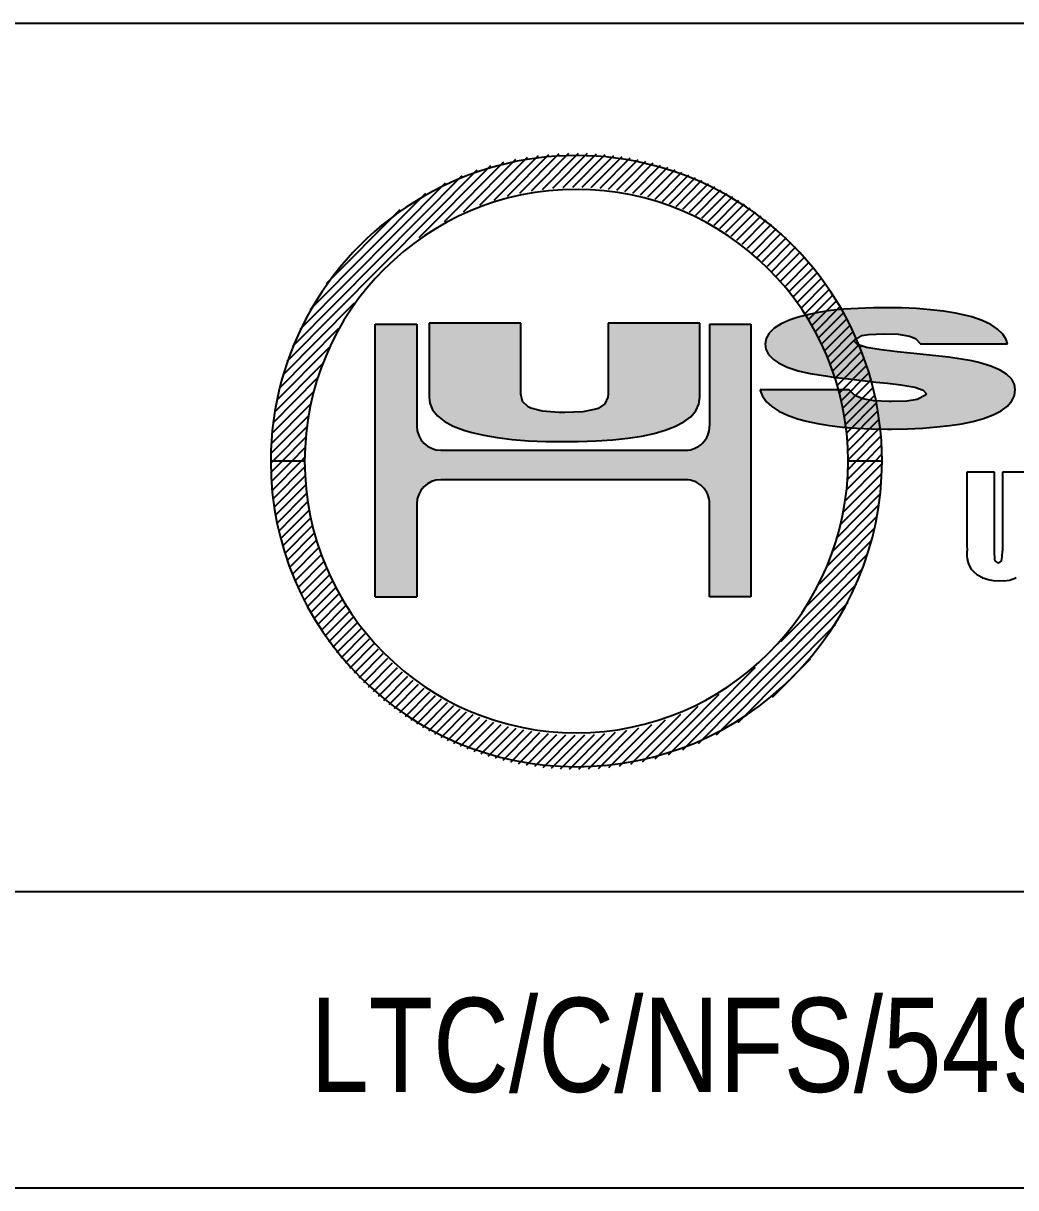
# Model space of a CAD drawing. Header units: millimetres. Extents: x -170 to 250, y -82 to 215.
# Drawn here: x 185.74 to 197.82, y -10.02 to 4.16 of the extents above; entities that cross this region are included whole.
import ezdxf

# ---------------------------------------------------------------- set-up
doc = ezdxf.new("R2010")
doc.units = ezdxf.units.MM
doc.styles.add('Arial', font='ARIAL.TTF', dxfattribs={"height": 0.2})

# ---------------------------------------------------------------- blocks, each defined once
blk = doc.blocks.new('Unknown-234524981-42925')
at = {"linetype": 'Continuous'}
for points in [[(196.426, 0.692), (196.229, 0.695), (194.816, 0.384)], [(196.229, 0.695), (196.087, 0.694), (194.816, 0.384)], [(196.087, 0.694), (195.899, 0.687), (194.816, 0.384)], [(196.61, 0.685), (196.426, 0.692), (194.816, 0.384)], [(195.899, 0.687), (195.725, 0.676), (194.816, 0.384)], [(196.781, 0.671), (196.61, 0.685), (194.816, 0.384)], [(195.725, 0.676), (195.563, 0.659), (194.816, 0.384)], [(196.938, 0.653), (196.781, 0.671), (194.816, 0.384)], [(195.563, 0.659), (195.415, 0.636), (194.816, 0.384)], [(197.083, 0.63), (196.938, 0.653), (194.816, 0.384)], [(195.415, 0.636), (195.28, 0.609), (194.816, 0.384)], [(197.213, 0.601), (197.083, 0.63), (194.816, 0.384)], [(195.28, 0.609), (195.158, 0.576), (194.816, 0.384)], [(197.285, 0.582), (197.213, 0.601), (194.816, 0.384)], [(197.409, 0.539), (197.285, 0.582), (194.816, 0.384)], [(195.158, 0.576), (195.071, 0.547), (194.816, 0.384)], [(190.527, 0.495), (190.019, 0.495), (190.527, -0.746)], [(190.527, -0.746), (190.019, 0.495), (190.527, -0.76)], [(190.527, -0.76), (190.019, 0.495), (190.528, -0.775)], [(190.528, -0.775), (190.019, 0.495), (190.53, -0.789)], [(190.53, -0.789), (190.019, 0.495), (190.532, -0.803)], [(190.532, -0.803), (190.019, 0.495), (190.535, -0.818)], [(190.535, -0.818), (190.019, 0.495), (190.539, -0.831)], [(190.539, -0.831), (190.019, 0.495), (190.544, -0.845)], [(190.544, -0.845), (190.019, 0.495), (190.549, -0.859)], [(190.019, 0.495), (190.019, -2.827), (190.549, -0.859)], [(191.791, 0.506), (190.675, 0.506), (190.684, -0.469)], [(190.675, 0.506), (190.675, -0.394), (190.684, -0.469)], [(191.791, -0.359), (191.791, 0.506), (190.684, -0.469)], [(193.973, 0.506), (192.856, 0.506), (193.778, -0.696)], [(192.856, 0.506), (192.856, -0.359), (193.778, -0.696)], [(193.973, -0.394), (193.973, 0.506), (193.778, -0.696)], [(193.883, -1.412), (194.591, 0.495), (193.87, -1.408)], [(194.591, 0.495), (194.073, -0.845), (193.87, -1.408)], [(193.897, -1.416), (194.591, 0.495), (193.883, -1.412)], [(193.91, -1.421), (194.591, 0.495), (193.897, -1.416)], [(193.923, -1.427), (194.591, 0.495), (193.91, -1.421)], [(193.936, -1.434), (194.591, 0.495), (193.923, -1.427)], [(193.949, -1.441), (194.591, 0.495), (193.936, -1.434)], [(193.961, -1.449), (194.591, 0.495), (193.949, -1.441)], [(193.972, -1.457), (194.591, 0.495), (193.961, -1.449)], [(193.984, -1.466), (194.591, 0.495), (193.972, -1.457)], [(193.995, -1.475), (194.591, 0.495), (193.984, -1.466)], [(194.005, -1.485), (194.591, 0.495), (193.995, -1.475)], [(194.015, -1.496), (194.591, 0.495), (194.005, -1.485)], [(194.024, -1.507), (194.591, 0.495), (194.015, -1.496)], [(194.033, -1.518), (194.591, 0.495), (194.024, -1.507)], [(194.041, -1.53), (194.591, 0.495), (194.033, -1.518)], [(194.049, -1.542), (194.591, 0.495), (194.041, -1.53)], [(194.056, -1.555), (194.591, 0.495), (194.049, -1.542)], [(194.062, -1.567), (194.591, 0.495), (194.056, -1.555)], [(194.068, -1.581), (194.591, 0.495), (194.062, -1.567)], [(194.591, -2.827), (194.591, 0.495), (194.068, -1.581)], [(194.078, -0.831), (194.073, -0.845), (194.591, 0.495)], [(194.082, -0.818), (194.078, -0.831), (194.591, 0.495)], [(194.085, -0.803), (194.082, -0.818), (194.591, 0.495)], [(194.087, -0.789), (194.085, -0.803), (194.591, 0.495)], [(194.089, -0.775), (194.087, -0.789), (194.591, 0.495)], [(194.09, -0.76), (194.089, -0.775), (194.591, 0.495)], [(194.09, 0.495), (194.09, -0.746), (194.591, 0.495)], [(194.09, -0.746), (194.09, -0.76), (194.591, 0.495)], [(195.071, 0.547), (194.962, 0.498), (194.816, 0.384)], [(197.513, 0.49), (197.409, 0.539), (194.816, 0.384)], [(194.962, 0.498), (194.877, 0.444), (194.816, 0.384)], [(197.596, 0.435), (197.513, 0.49), (194.816, 0.384)], [(197.659, 0.373), (197.596, 0.435), (194.816, 0.384)], [(194.78, 0.319), (194.768, 0.249), (194.816, 0.384)], [(194.768, 0.249), (194.776, 0.192), (194.816, 0.384)], [(194.776, 0.192), (194.81, 0.125), (194.816, 0.384)], [(194.81, 0.125), (194.869, 0.064), (194.816, 0.384)], [(194.869, 0.064), (194.929, 0.023), (194.816, 0.384)], [(194.929, 0.023), (195.036, -0.029), (194.816, 0.384)], [(195.036, -0.029), (195.169, -0.075), (194.816, 0.384)], [(195.169, -0.075), (195.184, -0.079), (194.816, 0.384)], [(195.184, -0.079), (195.316, -0.106), (194.816, 0.384)], [(195.316, -0.106), (195.502, -0.136), (194.816, 0.384)], [(195.502, -0.136), (195.597, -0.149), (194.816, 0.384)], [(195.597, -0.149), (195.746, -0.168), (194.816, 0.384)], [(195.746, -0.168), (195.919, -0.189), (194.816, 0.384)], [(195.919, -0.189), (196.113, -0.21), (194.816, 0.384)], [(196.113, -0.21), (196.258, -0.224), (194.816, 0.384)], [(196.258, -0.224), (196.42, -0.243), (194.816, 0.384)], [(196.42, -0.243), (196.591, -0.273), (194.816, 0.384)], [(196.591, -0.273), (196.693, -0.309), (194.816, 0.384)], [(196.693, -0.309), (197.544, -0.609), (194.816, 0.384)], [(197.544, -0.609), (197.641, -0.559), (194.816, 0.384)], [(197.641, -0.559), (197.717, -0.503), (194.816, 0.384)], [(197.717, -0.503), (197.77, -0.441), (194.816, 0.384)], [(197.77, -0.441), (197.803, -0.374), (194.816, 0.384)], [(197.803, -0.374), (197.813, -0.301), (194.816, 0.384)], [(197.813, -0.301), (197.804, -0.24), (194.816, 0.384)], [(197.804, -0.24), (197.769, -0.174), (194.816, 0.384)], [(197.769, -0.174), (197.707, -0.114), (194.816, 0.384)], [(197.707, -0.114), (197.63, -0.067), (194.816, 0.384)], [(197.63, -0.067), (197.514, -0.018), (194.816, 0.384)], [(197.514, -0.018), (196.181, 0.181), (194.816, 0.384)], [(196.181, 0.181), (196, 0.211), (194.816, 0.384)], [(196, 0.211), (195.893, 0.245), (194.816, 0.384)], [(195.893, 0.245), (195.856, 0.282), (194.816, 0.384)], [(195.856, 0.282), (195.86, 0.301), (194.816, 0.384)], [(195.86, 0.301), (195.944, 0.355), (194.816, 0.384)], [(195.944, 0.355), (196.026, 0.37), (194.816, 0.384)], [(196.026, 0.37), (196.211, 0.378), (194.816, 0.384)], [(196.211, 0.378), (197.659, 0.373), (194.816, 0.384)], [(196.385, 0.371), (197.659, 0.373), (196.211, 0.378)], [(197.702, 0.307), (197.659, 0.373), (196.385, 0.371)], [(196.524, 0.348), (197.719, 0.256), (196.385, 0.371)], [(197.719, 0.256), (197.702, 0.307), (196.385, 0.371)], [(196.597, 0.319), (197.719, 0.256), (196.524, 0.348)], [(196.659, 0.256), (197.719, 0.256), (196.597, 0.319)], [(196.314, 0.166), (196.181, 0.181), (197.514, -0.018)], [(196.376, 0.159), (196.314, 0.166), (197.514, -0.018)], [(196.533, 0.143), (196.376, 0.159), (197.514, -0.018)], [(196.576, 0.139), (196.533, 0.143), (197.514, -0.018)], [(196.805, 0.115), (196.576, 0.139), (197.514, -0.018)], [(196.999, 0.091), (196.805, 0.115), (197.514, -0.018)], [(197.158, 0.068), (196.999, 0.091), (197.514, -0.018)], [(197.283, 0.047), (197.158, 0.068), (197.514, -0.018)], [(197.37, 0.027), (197.283, 0.047), (197.514, -0.018)], [(191.815, -0.449), (191.791, -0.359), (190.684, -0.469)], [(192.853, -0.393), (192.817, -0.475), (193.778, -0.696)], [(192.856, -0.359), (192.853, -0.393), (193.778, -0.696)], [(193.961, -0.481), (193.973, -0.394), (193.778, -0.696)], [(195.792, -0.306), (194.706, -0.306), (195.858, -0.374)], [(195.858, -0.374), (194.706, -0.306), (195.955, -0.416)], [(195.955, -0.416), (194.706, -0.306), (196.089, -0.44)], [(194.706, -0.306), (194.708, -0.313), (196.089, -0.44)], [(194.708, -0.313), (194.736, -0.384), (196.089, -0.44)], [(196.089, -0.44), (194.736, -0.384), (196.271, -0.449)], [(194.736, -0.384), (194.783, -0.45), (196.271, -0.449)], [(196.491, -0.442), (195.162, -0.658), (196.617, -0.422)], [(195.162, -0.658), (195.271, -0.688), (196.617, -0.422)], [(195.271, -0.688), (195.405, -0.717), (196.617, -0.422)], [(195.405, -0.717), (195.552, -0.74), (196.617, -0.422)], [(195.552, -0.74), (195.71, -0.759), (196.617, -0.422)], [(195.71, -0.759), (195.88, -0.772), (196.617, -0.422)], [(195.88, -0.772), (196.063, -0.78), (196.617, -0.422)], [(196.617, -0.422), (196.063, -0.78), (196.719, -0.372)], [(196.063, -0.78), (196.258, -0.783), (196.719, -0.372)], [(196.258, -0.783), (196.304, -0.783), (196.719, -0.372)], [(196.304, -0.783), (196.502, -0.779), (196.719, -0.372)], [(196.502, -0.779), (196.687, -0.771), (196.719, -0.372)], [(196.719, -0.372), (196.687, -0.771), (196.727, -0.348)], [(196.687, -0.771), (196.859, -0.757), (196.727, -0.348)], [(196.727, -0.348), (197.162, -0.718), (196.693, -0.309)], [(197.162, -0.718), (197.294, -0.69), (196.693, -0.309)], [(197.294, -0.69), (197.412, -0.658), (196.693, -0.309)], [(197.412, -0.658), (197.425, -0.653), (196.693, -0.309)], [(197.425, -0.653), (197.544, -0.609), (196.693, -0.309)], [(196.859, -0.757), (197.017, -0.74), (196.727, -0.348)], [(197.017, -0.74), (197.162, -0.718), (196.727, -0.348)], [(191.883, -0.513), (191.815, -0.449), (190.684, -0.469)], [(190.718, -0.55), (190.777, -0.622), (190.684, -0.469)], [(190.777, -0.622), (190.86, -0.687), (190.684, -0.469)], [(190.86, -0.687), (190.968, -0.746), (190.684, -0.469)], [(190.968, -0.746), (191.099, -0.796), (190.684, -0.469)], [(191.099, -0.796), (191.196, -0.825), (190.684, -0.469)], [(191.196, -0.825), (191.342, -0.859), (190.684, -0.469)], [(191.342, -0.859), (191.506, -0.887), (190.684, -0.469)], [(191.506, -0.887), (191.687, -0.909), (190.684, -0.469)], [(191.687, -0.909), (191.885, -0.924), (190.684, -0.469)], [(191.885, -0.924), (192.099, -0.933), (190.684, -0.469)], [(192.099, -0.933), (192.33, -0.936), (190.684, -0.469)], [(192.33, -0.936), (192.489, -0.935), (190.684, -0.469)], [(192.489, -0.935), (192.709, -0.927), (190.684, -0.469)], [(192.709, -0.927), (192.911, -0.913), (190.684, -0.469)], [(192.911, -0.913), (193.097, -0.894), (190.684, -0.469)], [(193.097, -0.894), (193.265, -0.868), (190.684, -0.469)], [(193.265, -0.868), (193.418, -0.835), (190.684, -0.469)], [(193.418, -0.835), (193.552, -0.797), (190.684, -0.469)], [(193.552, -0.797), (193.667, -0.753), (190.684, -0.469)], [(193.667, -0.753), (193.778, -0.696), (190.684, -0.469)], [(193.778, -0.696), (192.256, -0.58), (190.684, -0.469)], [(192.256, -0.58), (192.055, -0.565), (190.684, -0.469)], [(192.055, -0.565), (191.916, -0.53), (190.684, -0.469)], [(191.916, -0.53), (191.883, -0.513), (190.684, -0.469)], [(192.705, -0.541), (192.548, -0.571), (193.778, -0.696)], [(192.735, -0.531), (192.705, -0.541), (193.778, -0.696)], [(192.817, -0.475), (192.735, -0.531), (193.778, -0.696)], [(193.924, -0.56), (193.961, -0.481), (193.778, -0.696)], [(193.863, -0.632), (193.924, -0.56), (193.778, -0.696)], [(196.271, -0.449), (194.783, -0.45), (196.307, -0.449)], [(194.783, -0.45), (194.849, -0.51), (196.307, -0.449)], [(196.307, -0.449), (194.849, -0.51), (196.491, -0.442)], [(194.849, -0.51), (194.934, -0.565), (196.491, -0.442)], [(194.934, -0.565), (195.039, -0.614), (196.491, -0.442)], [(195.039, -0.614), (195.162, -0.658), (196.491, -0.442)], [(192.33, -0.581), (192.256, -0.58), (193.778, -0.696)], [(192.548, -0.571), (192.33, -0.581), (193.778, -0.696)], [(194.073, -0.845), (194.068, -0.859), (193.87, -1.408)], [(190.549, -0.859), (190.019, -2.827), (190.555, -0.872)], [(190.555, -0.872), (190.019, -2.827), (190.561, -0.885)], [(190.561, -0.885), (190.019, -2.827), (190.568, -0.897)], [(190.568, -0.897), (190.019, -2.827), (190.576, -0.909)], [(190.576, -0.909), (190.019, -2.827), (190.584, -0.921)], [(190.584, -0.921), (190.019, -2.827), (190.593, -0.933)], [(190.593, -0.933), (190.019, -2.827), (190.602, -0.944)], [(190.602, -0.944), (190.019, -2.827), (190.612, -0.954)], [(190.612, -0.954), (190.019, -2.827), (190.623, -0.964)], [(190.623, -0.964), (190.019, -2.827), (190.633, -0.973)], [(190.633, -0.973), (190.019, -2.827), (190.645, -0.982)], [(190.645, -0.982), (190.019, -2.827), (190.656, -0.991)], [(190.656, -0.991), (190.019, -2.827), (190.668, -0.998)], [(193.842, -1.402), (194.062, -0.872), (193.827, -1.401)], [(194.062, -0.872), (194.056, -0.885), (193.827, -1.401)], [(194.056, -0.885), (194.049, -0.897), (193.827, -1.401)], [(194.049, -0.897), (194.041, -0.909), (193.827, -1.401)], [(194.041, -0.909), (194.033, -0.921), (193.827, -1.401)], [(194.033, -0.921), (194.024, -0.933), (193.827, -1.401)], [(194.024, -0.933), (194.015, -0.944), (193.827, -1.401)], [(194.015, -0.944), (194.005, -0.954), (193.827, -1.401)], [(194.005, -0.954), (193.995, -0.964), (193.827, -1.401)], [(193.995, -0.964), (193.984, -0.973), (193.827, -1.401)], [(193.984, -0.973), (193.972, -0.982), (193.827, -1.401)], [(193.972, -0.982), (193.961, -0.991), (193.827, -1.401)], [(193.961, -0.991), (193.949, -0.998), (193.827, -1.401)], [(193.856, -1.405), (194.068, -0.859), (193.842, -1.402)], [(194.068, -0.859), (194.062, -0.872), (193.842, -1.402)], [(193.87, -1.408), (194.068, -0.859), (193.856, -1.405)], [(190.668, -0.998), (190.019, -2.827), (190.681, -1.005)], [(190.681, -1.005), (190.019, -2.827), (190.694, -1.012)], [(190.694, -1.012), (190.019, -2.827), (190.707, -1.018)], [(190.707, -1.018), (190.019, -2.827), (190.72, -1.023)], [(190.72, -1.023), (190.019, -2.827), (190.734, -1.027)], [(190.734, -1.027), (190.019, -2.827), (190.748, -1.031)], [(190.748, -1.031), (190.019, -2.827), (190.761, -1.034)], [(190.761, -1.034), (190.019, -2.827), (190.776, -1.037)], [(190.019, -2.827), (190.549, -1.581), (190.776, -1.037)], [(190.549, -1.581), (190.555, -1.567), (190.776, -1.037)], [(190.776, -1.037), (190.555, -1.567), (190.79, -1.039)], [(190.79, -1.039), (190.555, -1.567), (190.804, -1.04)], [(190.555, -1.567), (190.561, -1.555), (190.804, -1.04)], [(190.804, -1.04), (190.561, -1.555), (190.818, -1.04)], [(190.561, -1.555), (190.568, -1.542), (190.818, -1.04)], [(190.568, -1.542), (190.576, -1.53), (190.818, -1.04)], [(190.576, -1.53), (190.584, -1.518), (190.818, -1.04)], [(190.584, -1.518), (190.593, -1.507), (190.818, -1.04)], [(190.593, -1.507), (190.602, -1.496), (190.818, -1.04)], [(190.602, -1.496), (190.612, -1.485), (190.818, -1.04)], [(190.612, -1.485), (190.623, -1.475), (190.818, -1.04)], [(190.623, -1.475), (190.633, -1.466), (190.818, -1.04)], [(190.633, -1.466), (190.645, -1.457), (190.818, -1.04)], [(190.645, -1.457), (190.656, -1.449), (190.818, -1.04)], [(190.656, -1.449), (190.668, -1.441), (190.818, -1.04)], [(190.668, -1.441), (190.681, -1.434), (190.818, -1.04)], [(190.681, -1.434), (190.694, -1.427), (190.818, -1.04)], [(190.694, -1.427), (190.707, -1.421), (190.818, -1.04)], [(190.707, -1.421), (190.72, -1.416), (190.818, -1.04)], [(190.72, -1.416), (190.734, -1.412), (190.818, -1.04)], [(190.734, -1.412), (190.748, -1.408), (190.818, -1.04)], [(190.748, -1.408), (190.761, -1.405), (190.818, -1.04)], [(190.761, -1.405), (190.776, -1.402), (190.818, -1.04)], [(190.776, -1.402), (190.79, -1.401), (190.818, -1.04)], [(190.79, -1.401), (190.804, -1.399), (190.818, -1.04)], [(190.804, -1.399), (190.818, -1.399), (190.818, -1.04)], [(190.818, -1.399), (193.799, -1.399), (190.818, -1.04)], [(193.799, -1.399), (193.813, -1.399), (190.818, -1.04)], [(193.813, -1.399), (193.827, -1.401), (190.818, -1.04)], [(193.827, -1.401), (193.799, -1.04), (190.818, -1.04)], [(193.813, -1.04), (193.799, -1.04), (193.827, -1.401)], [(193.827, -1.039), (193.813, -1.04), (193.827, -1.401)], [(193.949, -0.998), (193.936, -1.005), (193.827, -1.401)], [(193.936, -1.005), (193.923, -1.012), (193.827, -1.401)], [(193.923, -1.012), (193.91, -1.018), (193.827, -1.401)], [(193.91, -1.018), (193.897, -1.023), (193.827, -1.401)], [(193.897, -1.023), (193.883, -1.027), (193.827, -1.401)], [(193.883, -1.027), (193.87, -1.031), (193.827, -1.401)], [(193.87, -1.031), (193.856, -1.034), (193.827, -1.401)], [(193.856, -1.034), (193.842, -1.037), (193.827, -1.401)], [(193.842, -1.037), (193.827, -1.039), (193.827, -1.401)], [(190.544, -1.594), (190.549, -1.581), (190.019, -2.827)], [(190.539, -1.608), (190.544, -1.594), (190.019, -2.827)], [(190.535, -1.622), (190.539, -1.608), (190.019, -2.827)], [(190.532, -1.636), (190.535, -1.622), (190.019, -2.827)], [(190.53, -1.65), (190.532, -1.636), (190.019, -2.827)], [(190.528, -1.664), (190.53, -1.65), (190.019, -2.827)], [(190.527, -1.679), (190.528, -1.664), (190.019, -2.827)], [(190.527, -1.693), (190.527, -1.679), (190.019, -2.827)], [(190.527, -2.827), (190.527, -1.693), (190.019, -2.827)], [(194.073, -1.594), (194.591, -2.827), (194.068, -1.581)], [(194.078, -1.608), (194.591, -2.827), (194.073, -1.594)], [(194.082, -1.622), (194.591, -2.827), (194.078, -1.608)], [(194.085, -1.636), (194.591, -2.827), (194.082, -1.622)], [(194.087, -1.65), (194.591, -2.827), (194.085, -1.636)], [(194.089, -1.664), (194.591, -2.827), (194.087, -1.65)], [(194.09, -1.679), (194.591, -2.827), (194.089, -1.664)], [(194.09, -1.693), (194.591, -2.827), (194.09, -1.679)], [(194.09, -2.827), (194.591, -2.827), (194.09, -1.693)]]:
    blk.add_hatch(color=3, dxfattribs=at).paths.add_polyline_path(points)
at = {"color": 7, "linetype": 'Continuous'}
for p, q in [((167.074, 4.158), (234.946, 4.158)), ((167.076, 4.158), (234.946, 4.158)), ((167.054, -6.415), (234.946, -6.415)), ((167.054, -10.02), (234.946, -10.02))]:
    blk.add_line(p, q, dxfattribs=at)
at = {"color": 3, "linetype": 'Continuous'}
for p, q in [((191.63, 2.053), (192.135, 2.562)), ((191.78, 2.089), (192.259, 2.571)), ((191.922, 2.116), (192.378, 2.576)), ((192.056, 2.136), (192.494, 2.577)), ((192.184, 2.149), (192.606, 2.575)), ((192.307, 2.158), (192.715, 2.569)), ((192.425, 2.161), (192.821, 2.561)), ((190.556, 1.548), (191.429, 2.428)), ((190.865, 1.744), (191.586, 2.47)), ((191.096, 1.861), (191.733, 2.503)), ((191.293, 1.944), (191.873, 2.529)), ((191.469, 2.006), (192.007, 2.548)), ((192.539, 2.161), (192.924, 2.549)), ((192.65, 2.157), (193.025, 2.535)), ((192.757, 2.149), (193.123, 2.519)), ((192.861, 2.138), (193.22, 2.5)), ((192.961, 2.125), (193.314, 2.479)), ((193.06, 2.108), (193.405, 2.457)), ((193.155, 2.089), (193.495, 2.432)), ((188.949, 0.044), (191.262, 2.374)), ((189.017, 0.228), (191.079, 2.306)), ((193.249, 2.068), (193.583, 2.405)), ((193.34, 2.044), (193.67, 2.377)), ((193.429, 2.018), (193.754, 2.346)), ((193.516, 1.99), (193.837, 2.314)), ((193.601, 1.96), (193.919, 2.281)), ((189.107, 0.433), (190.875, 2.216)), ((193.684, 1.929), (193.998, 2.246)), ((193.765, 1.895), (194.077, 2.209)), ((193.845, 1.86), (194.153, 2.171)), ((193.922, 1.823), (194.229, 2.131)), ((189.23, 0.673), (190.637, 2.091)), ((193.998, 1.784), (194.302, 2.09)), ((194.073, 1.743), (194.375, 2.048)), ((194.146, 1.701), (194.446, 2.004)), ((189.428, 0.988), (190.325, 1.892)), ((194.217, 1.658), (194.516, 1.959)), ((194.287, 1.613), (194.584, 1.912)), ((194.355, 1.566), (194.651, 1.864)), ((194.422, 1.518), (194.717, 1.815)), ((194.488, 1.469), (194.781, 1.765)), ((194.552, 1.418), (194.845, 1.713)), ((194.614, 1.365), (194.907, 1.66)), ((194.676, 1.311), (194.967, 1.606)), ((194.735, 1.256), (195.027, 1.55)), ((194.794, 1.199), (195.085, 1.493)), ((194.851, 1.141), (195.142, 1.435)), ((194.906, 1.082), (195.198, 1.376)), ((194.96, 1.021), (195.252, 1.315)), ((195.013, 0.959), (195.306, 1.254)), ((195.064, 0.895), (195.358, 1.19)), ((195.114, 0.83), (195.408, 1.126)), ((195.163, 0.763), (195.458, 1.06)), ((195.209, 0.695), (195.506, 0.993)), ((195.255, 0.625), (195.553, 0.925)), ((195.299, 0.554), (195.598, 0.856)), ((188.896, -0.126), (189.769, 0.754)), ((195.341, 0.481), (195.642, 0.785)), ((195.382, 0.407), (195.685, 0.712)), ((195.158, 0.576), (195.071, 0.547)), ((195.28, 0.609), (195.158, 0.576)), ((195.274, 0.594), (195.292, 0.612)), ((195.415, 0.636), (195.28, 0.609)), ((195.563, 0.659), (195.415, 0.636)), ((195.421, 0.331), (195.727, 0.638)), ((195.725, 0.676), (195.563, 0.659)), ((195.899, 0.687), (195.725, 0.676)), ((196.087, 0.694), (195.899, 0.687)), ((196.229, 0.695), (196.087, 0.694)), ((196.426, 0.692), (196.229, 0.695)), ((196.61, 0.685), (196.426, 0.692)), ((196.781, 0.671), (196.61, 0.685)), ((196.938, 0.653), (196.781, 0.671)), ((197.083, 0.63), (196.938, 0.653)), ((197.213, 0.601), (197.083, 0.63)), ((197.285, 0.582), (197.213, 0.601)), ((197.409, 0.539), (197.285, 0.582)), ((188.854, -0.283), (189.575, 0.443)), ((190.019, -2.827), (190.019, 0.495)), ((190.019, 0.495), (190.527, 0.495)), ((190.019, 0.493), (190.021, 0.495)), ((190.527, 0.495), (190.527, -0.746)), ((190.675, 0.506), (190.675, -0.394)), ((191.791, 0.506), (190.675, 0.506)), ((191.791, -0.359), (191.791, 0.506)), ((192.856, 0.506), (192.856, -0.359)), ((193.973, 0.506), (192.856, 0.506)), ((192.856, 0.495), (192.867, 0.506)), ((193.973, -0.394), (193.973, 0.506)), ((194.09, 0.495), (194.09, -0.746)), ((194.09, 0.495), (194.591, 0.495)), ((194.591, 0.495), (194.591, -2.827)), ((194.877, 0.444), (194.816, 0.384)), ((194.962, 0.498), (194.877, 0.444)), ((195.071, 0.547), (194.962, 0.498)), ((195.459, 0.253), (195.767, 0.563)), ((195.495, 0.174), (195.805, 0.487)), ((197.513, 0.49), (197.409, 0.539)), ((197.596, 0.435), (197.513, 0.49)), ((197.659, 0.373), (197.596, 0.435)), ((194.78, 0.319), (194.768, 0.249)), ((194.816, 0.384), (194.78, 0.319)), ((195.529, 0.093), (195.842, 0.409)), ((195.562, 0.01), (195.878, 0.329)), ((195.856, 0.282), (195.86, 0.301)), ((195.86, 0.301), (195.944, 0.355)), ((195.944, 0.355), (196.026, 0.37)), ((196.026, 0.37), (196.211, 0.378)), ((196.211, 0.378), (196.385, 0.371)), ((196.385, 0.371), (196.524, 0.348)), ((196.524, 0.348), (196.597, 0.319)), ((196.597, 0.319), (196.659, 0.256)), ((197.702, 0.307), (197.659, 0.373)), ((197.719, 0.256), (197.702, 0.307)), ((188.822, -0.432), (189.459, 0.21)), ((194.768, 0.249), (194.776, 0.192)), ((194.776, 0.192), (194.81, 0.125)), ((195.592, -0.074), (195.912, 0.248)), ((195.621, -0.161), (195.944, 0.165)), ((195.893, 0.245), (195.856, 0.282)), ((196, 0.211), (195.893, 0.245)), ((195.926, 0.212), (195.944, 0.229)), ((196.181, 0.181), (196, 0.211)), ((196.314, 0.166), (196.181, 0.181)), ((196.376, 0.159), (196.314, 0.166)), ((196.533, 0.143), (196.376, 0.159)), ((196.576, 0.139), (196.533, 0.143)), ((196.659, 0.256), (197.719, 0.256)), ((188.796, -0.573), (189.377, 0.012)), ((194.81, 0.125), (194.869, 0.064)), ((194.869, 0.064), (194.929, 0.023)), ((194.929, 0.023), (195.036, -0.029)), ((195.648, -0.25), (195.975, 0.081)), ((196.805, 0.115), (196.576, 0.139)), ((196.999, 0.091), (196.805, 0.115)), ((197.158, 0.068), (196.999, 0.091)), ((197.283, 0.047), (197.158, 0.068)), ((197.37, 0.027), (197.283, 0.047)), ((197.514, -0.018), (197.37, 0.027)), ((195.036, -0.029), (195.169, -0.075)), ((195.169, -0.075), (195.184, -0.079)), ((195.184, -0.079), (195.316, -0.106)), ((195.316, -0.106), (195.502, -0.136)), ((195.502, -0.136), (195.597, -0.149)), ((195.672, -0.34), (196.004, -0.005)), ((195.695, -0.433), (196.032, -0.093)), ((197.63, -0.067), (197.514, -0.018)), ((197.707, -0.114), (197.63, -0.067)), ((197.769, -0.174), (197.707, -0.114)), ((188.777, -0.708), (189.315, -0.165)), ((195.597, -0.149), (195.746, -0.168)), ((195.715, -0.529), (196.057, -0.183)), ((195.732, -0.626), (196.081, -0.275)), ((195.746, -0.168), (195.919, -0.189)), ((195.919, -0.189), (196.113, -0.21)), ((196.032, -0.201), (196.056, -0.177)), ((196.113, -0.21), (196.258, -0.224)), ((196.258, -0.224), (196.42, -0.243)), ((196.42, -0.243), (196.591, -0.273)), ((196.591, -0.273), (196.693, -0.309)), ((197.804, -0.24), (197.769, -0.174)), ((197.813, -0.301), (197.804, -0.24)), ((188.763, -0.837), (189.269, -0.328)), ((190.675, -0.394), (190.684, -0.469)), ((191.815, -0.449), (191.791, -0.359)), ((192.853, -0.393), (192.817, -0.475)), ((192.856, -0.359), (192.853, -0.393)), ((193.961, -0.481), (193.973, -0.394)), ((194.706, -0.306), (194.708, -0.313)), ((195.792, -0.306), (194.706, -0.306)), ((194.708, -0.313), (194.736, -0.384)), ((194.736, -0.384), (194.783, -0.45)), ((195.665, -0.312), (195.67, -0.306)), ((195.747, -0.727), (196.103, -0.368)), ((195.858, -0.374), (195.792, -0.306)), ((195.955, -0.416), (195.858, -0.374)), ((196.089, -0.44), (195.955, -0.416)), ((196.617, -0.422), (196.491, -0.442)), ((196.719, -0.372), (196.617, -0.422)), ((196.693, -0.309), (196.727, -0.348)), ((196.727, -0.348), (196.719, -0.372)), ((197.77, -0.441), (197.803, -0.374)), ((197.803, -0.374), (197.813, -0.301)), ((188.754, -0.962), (189.233, -0.479)), ((190.684, -0.469), (190.718, -0.55)), ((190.718, -0.55), (190.777, -0.622)), ((191.883, -0.513), (191.815, -0.449)), ((191.916, -0.53), (191.883, -0.513)), ((192.055, -0.565), (191.916, -0.53)), ((192.256, -0.58), (192.055, -0.565)), ((192.705, -0.541), (192.548, -0.571)), ((192.735, -0.531), (192.705, -0.541)), ((192.817, -0.475), (192.735, -0.531)), ((193.863, -0.632), (193.924, -0.56)), ((193.924, -0.56), (193.961, -0.481)), ((194.783, -0.45), (194.849, -0.51)), ((194.849, -0.51), (194.934, -0.565)), ((194.934, -0.565), (195.039, -0.614)), ((195.76, -0.83), (196.122, -0.464)), ((195.769, -0.936), (196.14, -0.562)), ((196.271, -0.449), (196.089, -0.44)), ((196.307, -0.449), (196.271, -0.449)), ((196.491, -0.442), (196.307, -0.449)), ((197.544, -0.609), (197.641, -0.559)), ((197.641, -0.559), (197.717, -0.503)), ((197.717, -0.503), (197.77, -0.441)), ((188.749, -1.082), (189.206, -0.622)), ((190.777, -0.622), (190.86, -0.687)), ((190.86, -0.687), (190.968, -0.746)), ((192.33, -0.581), (192.256, -0.58)), ((192.548, -0.571), (192.33, -0.581)), ((193.667, -0.753), (193.778, -0.696)), ((193.778, -0.696), (193.863, -0.632)), ((195.039, -0.614), (195.162, -0.658)), ((195.162, -0.658), (195.271, -0.688)), ((195.271, -0.688), (195.405, -0.717)), ((195.775, -1.046), (196.155, -0.662)), ((197.162, -0.718), (197.294, -0.69)), ((197.294, -0.69), (197.412, -0.658)), ((197.412, -0.658), (197.425, -0.653)), ((197.425, -0.653), (197.544, -0.609)), ((188.773, -1.173), (189.186, -0.757)), ((190.968, -0.746), (191.099, -0.796)), ((191.099, -0.796), (191.196, -0.825)), ((191.196, -0.825), (191.342, -0.859)), ((193.265, -0.868), (193.418, -0.835)), ((193.418, -0.835), (193.552, -0.797)), ((193.552, -0.797), (193.667, -0.753)), ((195.405, -0.717), (195.552, -0.74)), ((195.552, -0.74), (195.71, -0.759)), ((195.71, -0.759), (195.88, -0.772)), ((195.735, -0.761), (195.75, -0.746)), ((195.777, -1.159), (196.167, -0.765)), ((195.88, -0.772), (196.063, -0.78)), ((196.063, -0.78), (196.258, -0.783)), ((196.258, -0.783), (196.304, -0.783)), ((196.304, -0.783), (196.502, -0.779)), ((196.502, -0.779), (196.687, -0.771)), ((196.687, -0.771), (196.859, -0.757)), ((196.859, -0.757), (197.017, -0.74)), ((197.017, -0.74), (197.162, -0.718)), ((188.888, -1.173), (189.173, -0.886)), ((191.342, -0.859), (191.506, -0.887)), ((191.506, -0.887), (191.687, -0.909)), ((191.687, -0.909), (191.885, -0.924)), ((191.885, -0.924), (192.099, -0.933)), ((192.099, -0.933), (192.33, -0.936)), ((192.33, -0.936), (192.489, -0.935)), ((192.489, -0.935), (192.709, -0.927)), ((192.709, -0.927), (192.911, -0.913)), ((192.911, -0.913), (193.097, -0.894)), ((193.097, -0.894), (193.265, -0.868)), ((195.877, -1.173), (196.177, -0.871)), ((195.992, -1.173), (196.184, -0.979)), ((189.003, -1.173), (189.164, -1.01)), ((189.117, -1.173), (189.161, -1.129)), ((190.818, -1.04), (193.799, -1.04)), ((196.106, -1.173), (196.189, -1.09)), ((189.16, -1.173), (188.748, -1.173)), ((188.748, -1.199), (188.773, -1.173)), ((188.751, -1.312), (188.888, -1.173)), ((188.756, -1.422), (189.003, -1.173)), ((188.765, -1.529), (189.117, -1.173)), ((188.776, -1.633), (189.161, -1.245)), ((195.742, -1.656), (196.189, -1.205)), ((195.759, -1.524), (196.106, -1.173)), ((195.77, -1.397), (195.992, -1.173)), ((195.776, -1.276), (195.877, -1.173)), ((196.189, -1.173), (195.777, -1.173)), ((188.79, -1.734), (189.165, -1.356)), ((193.799, -1.399), (190.818, -1.399)), ((195.719, -1.794), (196.186, -1.323)), ((197.558, -1.308), (197.223, -1.308)), ((197.223, -1.308), (197.223, -2.077)), ((197.558, -2.282), (197.558, -1.308)), ((197.989, -1.308), (197.655, -1.308)), ((197.655, -1.308), (197.655, -2.265)), ((188.806, -1.833), (189.173, -1.464)), ((195.688, -1.941), (196.18, -1.446)), ((188.825, -1.93), (189.184, -1.568)), ((188.845, -2.025), (189.197, -1.67)), ((190.527, -1.693), (190.527, -2.827)), ((194.09, -2.827), (194.09, -1.693)), ((195.648, -2.098), (196.168, -1.573)), ((188.868, -2.118), (189.214, -1.769)), ((195.524, -2.454), (196.13, -1.843)), ((195.594, -2.267), (196.152, -1.705)), ((188.893, -2.208), (189.233, -1.866)), ((188.919, -2.297), (189.254, -1.96)), ((188.947, -2.384), (189.277, -2.052)), ((195.427, -2.666), (196.101, -1.987)), ((197.223, -2.077), (197.223, -2.099)), ((197.223, -2.099), (197.224, -2.191)), ((188.977, -2.469), (189.303, -2.141)), ((189.009, -2.553), (189.331, -2.229)), ((195.282, -2.928), (196.064, -2.14)), ((197.224, -2.191), (197.226, -2.265)), ((197.228, -2.324), (197.226, -2.265)), ((197.653, -2.338), (197.655, -2.265)), ((189.042, -2.635), (189.36, -2.315)), ((189.077, -2.715), (189.392, -2.398)), ((194.958, -3.371), (196.017, -2.303)), ((197.232, -2.365), (197.228, -2.324)), ((197.232, -2.365), (197.232, -2.371)), ((197.25, -2.435), (197.232, -2.371)), ((197.562, -2.364), (197.558, -2.282)), ((197.568, -2.39), (197.562, -2.364)), ((197.568, -2.39), (197.604, -2.415)), ((197.646, -2.388), (197.604, -2.415)), ((197.646, -2.388), (197.653, -2.338)), ((189.113, -2.794), (189.425, -2.48)), ((193.764, -4.69), (195.957, -2.479)), ((197.283, -2.495), (197.25, -2.435)), ((197.302, -2.519), (197.283, -2.495)), ((197.351, -2.561), (197.302, -2.519)), ((197.604, -2.415), (197.604, -2.415)), ((189.151, -2.872), (189.46, -2.56)), ((189.191, -2.947), (189.497, -2.639)), ((193.956, -4.612), (195.879, -2.673)), ((197.415, -2.596), (197.351, -2.561)), ((197.415, -2.596), (197.42, -2.598)), ((197.481, -2.618), (197.42, -2.598)), ((197.547, -2.63), (197.481, -2.618)), ((197.619, -2.634), (197.547, -2.63)), ((197.674, -2.632), (197.619, -2.634)), ((197.674, -2.632), (197.741, -2.621)), ((197.741, -2.621), (197.8, -2.602)), ((197.8, -2.602), (197.822, -2.592)), ((189.231, -3.022), (189.535, -2.715)), ((189.273, -3.095), (189.575, -2.791)), ((190.019, -2.827), (190.527, -2.827)), ((194.591, -2.827), (194.09, -2.827)), ((189.317, -3.167), (189.617, -2.864)), ((189.362, -3.237), (189.66, -2.936)), ((194.174, -4.507), (195.776, -2.893)), ((189.408, -3.306), (189.705, -3.006)), ((189.455, -3.373), (189.751, -3.075)), ((189.504, -3.44), (189.799, -3.143)), ((189.554, -3.505), (189.848, -3.209)), ((194.44, -4.355), (195.624, -3.161)), ((189.606, -3.569), (189.899, -3.273)), ((189.658, -3.631), (189.951, -3.336)), ((189.712, -3.692), (190.004, -3.398)), ((189.767, -3.752), (190.059, -3.458)), ((189.823, -3.811), (190.115, -3.517)), ((189.881, -3.868), (190.173, -3.574)), ((189.94, -3.925), (190.232, -3.63)), ((190, -3.98), (190.292, -3.685)), ((193.589, -4.75), (194.649, -3.682)), ((194.858, -4.049), (195.321, -3.582)), ((190.061, -4.033), (190.354, -3.738)), ((190.124, -4.086), (190.417, -3.79)), ((190.188, -4.137), (190.482, -3.84)), ((190.253, -4.187), (190.548, -3.889)), ((190.319, -4.235), (190.616, -3.936)), ((190.387, -4.282), (190.685, -3.982)), ((190.456, -4.328), (190.755, -4.026)), ((190.527, -4.373), (190.828, -4.069)), ((190.598, -4.416), (190.901, -4.11)), ((193.428, -4.798), (194.209, -4.01)), ((190.671, -4.458), (190.977, -4.15)), ((190.746, -4.498), (191.053, -4.188)), ((190.822, -4.537), (191.132, -4.224)), ((193.133, -4.864), (193.739, -4.253)), ((193.276, -4.835), (193.95, -4.156)), ((190.899, -4.574), (191.212, -4.259)), ((190.978, -4.61), (191.295, -4.291)), ((191.059, -4.645), (191.379, -4.322)), ((191.141, -4.677), (191.464, -4.351)), ((191.225, -4.708), (191.552, -4.378)), ((192.865, -4.903), (193.386, -4.378)), ((192.996, -4.886), (193.554, -4.324)), ((191.31, -4.738), (191.642, -4.403)), ((191.397, -4.765), (191.735, -4.425)), ((191.486, -4.791), (191.829, -4.446)), ((191.577, -4.815), (191.926, -4.463)), ((191.67, -4.837), (192.026, -4.479)), ((191.765, -4.857), (192.128, -4.491)), ((191.862, -4.874), (192.233, -4.5)), ((191.962, -4.889), (192.342, -4.506)), ((192.064, -4.902), (192.454, -4.509)), ((192.168, -4.912), (192.57, -4.507)), ((192.276, -4.919), (192.691, -4.501)), ((192.386, -4.923), (192.816, -4.49)), ((192.5, -4.924), (192.947, -4.474)), ((192.618, -4.921), (193.085, -4.45)), ((192.739, -4.914), (193.23, -4.419))]:
    blk.add_line(p, q, dxfattribs=at)
for centre, radius, start, end in [((192.469, -1.173), 3.721, 359.9998, 180.0002), ((192.469, -1.173), 3.308, 0, 180), ((190.82, -0.747), 0.293, 179.7686, 269.7686), ((193.798, -0.747), 0.293, 270.2314, 0.2314), ((192.469, -1.173), 3.721, 180, 0), ((192.469, -1.173), 3.308, 180, 360), ((190.82, -1.692), 0.293, 90.2314, 180.2314), ((193.798, -1.692), 0.293, 359.7686, 89.7686)]:
    blk.add_arc(centre, radius, start, end, dxfattribs=at)
at = {"color": 7, "linetype": 'Continuous', "style": 'Arial', "width": 0.8}
blk.add_text('LTC/C/NFS/5496/21', height=1.14609, dxfattribs=at).set_placement((189.229, -8.854))

msp = doc.modelspace()

# ---------------------------------------------------------------- block references
msp.add_blockref('Unknown-234524981-42925', (0, 0))

doc.saveas('drawing.dxf')
